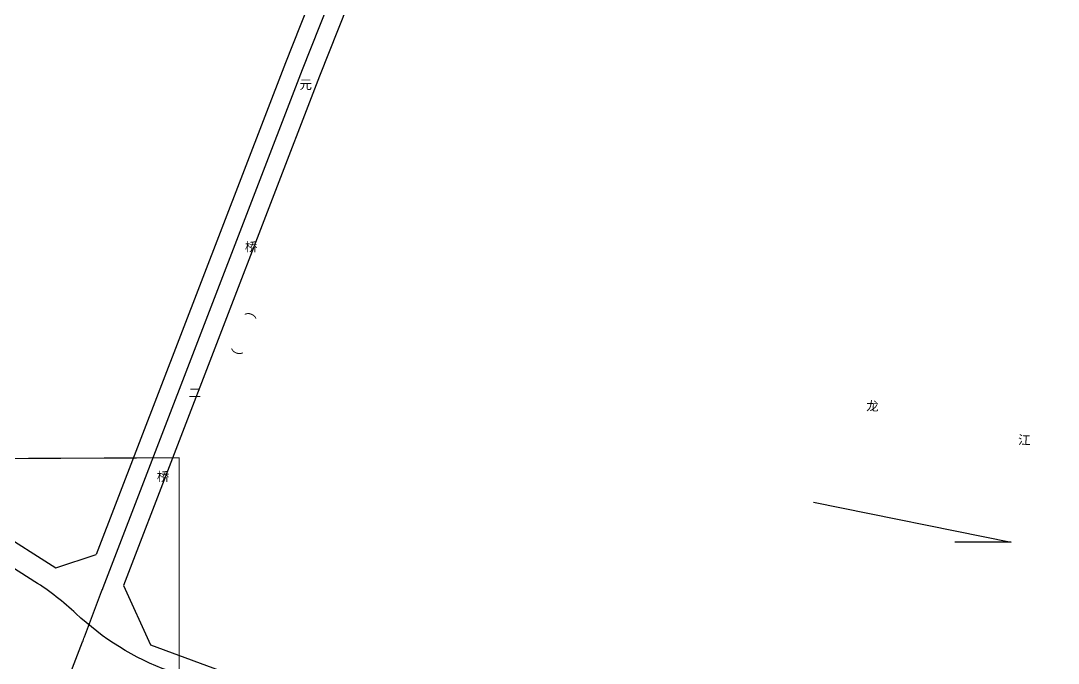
# Model space of a CAD drawing. Extents: x 529262 to 576451, y 2694391 to 2717535.
# Drawn here: x 563639.7 to 564092.9, y 2710987.6 to 2711268.4 of the extents above; entities that cross this region are included whole.
import ezdxf
from ezdxf.enums import TextEntityAlignment as Align
from ezdxf.xclip import XClip

# ---------------------------------------------------------------- set-up
doc = ezdxf.new("R2010")
doc.units = 0
doc.header["$XCLIPFRAME"] = 0
for name, color, linetype in [('PP-COM', 7, 'Continuous'), ('RD-中线', 40, 'Continuous'), ('RD-红线', 7, 'Continuous'), ('RD-路名', 7, 'Continuous')]:
    doc.layers.add(name, color=color, linetype=linetype)
doc.styles.add('黑体', font='simhei.ttf')

# ---------------------------------------------------------------- blocks, each defined once
blk = doc.blocks.new('A$C19FD0107')
at = {"layer": 'RD-中线', "color": 8, "linetype": 'Continuous'}
blk.add_lwpolyline([(-6424.8, 16508.78), (-6620.75, 16505.68, -0.003351), (-6627.45, 16505.62), (-6684.65, 16505.48, -0.037492), (-6707.06, 16507.11), (-6911.72, 16537.51, 0.005793), (-6923.17, 16539.07), (-7079.01, 16558.54, 0.02296), (-7088.16, 16559.26), (-7110.5, 16559.99, 0.014678), (-7122.24, 16560.02), (-7165.85, 16558.88, -0.054354), (-7198.26, 16561.55), (-7204.64, 16562.79, -0.040941), (-7228.26, 16569.39), (-7293.69, 16593.62, -0.100519), (-7334.28, 16618.79), (-7334.11, 16618.63, 0.047686), (-7352.15, 16632.63), (-7374.57, 16646.83, 0.049953)], format="xyb", dxfattribs=at)
at = {"layer": 'RD-中线', "color": 8, "linetype": 'Continuous', "flags": 128}
blk.add_lwpolyline([(-7393.3, 16445.91), (-7331.33, 16606.32, 0.001946), (-7330.5, 16608.5), (-7322.99, 16628.38, -0.001527), (-7322.34, 16630.1), (-7235.29, 16856.55), (-7172.96, 17013.59, -0.014267), (-7166.2, 17029.31), (-7165.18, 17031.49)], format="xyb", dxfattribs=at)
at = {"layer": 'RD-红线', "color": 8}
blk.add_lwpolyline([(-8989.82, 17133.76), (-8913.52, 17116.04, -0.012006), (-8909.34, 17114.96), (-8644.03, 17039.75, 0.01104), (-8631.63, 17036.54), (-8374.76, 16973.49), (-7962.78, 16878.36), (-7889.49, 16857.62, -0.022488), (-7863.05, 16848.83), (-7789.53, 16820.02, 0.001675), (-7788.34, 16819.56), (-7438.75, 16686.39, 0.000863), (-7406.63, 16674.05, -0.049953), (-7369.21, 16655.28), (-7343, 16638.67)], format="xyb", dxfattribs=at)
at = {"layer": 'RD-红线', "color": 8, "linetype": 'Continuous'}
for points in [[(-7174.94, 16986.91), (-7227.83, 16853.63), (-7313.4, 16631.05)], [(-7203.65, 16957.95), (-7242.74, 16859.46), (-7325.37, 16644.5)]]:
    blk.add_lwpolyline(points, dxfattribs=at)
for points in [[(-7343, 16638.67), (-7325.37, 16644.5, 0.473395)], [(-7313.4, 16631.05), (-7301.68, 16605.11, 0.417843)], [(-7301.68, 16605.11), (-7225.48, 16576.9, 0.040941), (-7203.12, 16570.64), (-7196.74, 16569.41, 0.054354), (-7166.06, 16566.88), (-7122.45, 16568.02, -0.014678), (-7110.24, 16567.98), (-7087.9, 16567.26, -0.02296), (-7078.02, 16566.48), (-6922.18, 16547.01, -0.005793), (-6910.54, 16545.42), (-6705.88, 16515.02, 0.037492), (-6684.67, 16513.48), (-6627.47, 16513.62, 0.003351), (-6620.88, 16513.68), (-6424.92, 16516.78)]]:
    blk.add_lwpolyline(points, format="xyb", dxfattribs=at)

msp = doc.modelspace()

# ---------------------------------------------------------------- linework, layer by layer
at = {"const_width": 0.5}
msp.add_lwpolyline([(563084.122, 2711138.263), (562931.285, 2711138.054), (562931.608, 2710566.673), (563463.398, 2710566.758), (563463.263, 2710638.911), (563709.007, 2710638.866), (563708.877, 2711077.419), (563083.998, 2711074.669), (563084.122, 2711138.263)], dxfattribs=at)
at = {"layer": 'RD-路名', "color": 7, "linetype": 'Continuous'}
msp.add_lwpolyline([(563985.906, 2711058.051), (564072.312, 2711040.513), (564047.75, 2711040.513)], dxfattribs=at)

# ---------------------------------------------------------------- block references
at = {"layer": 'PP-COM'}
ref = msp.add_blockref('A$C19FD0107', (570997.993, 2694390.603), dxfattribs=at)
XClip(ref).set_block_clipping_path([(-9366.4383134884, 14428.6043910822), (-3328.4480743363, 17452.7484863754)])

# ---------------------------------------------------------------- texts
at = {"layer": 'RD-路名', "color": 7, "linetype": 'Continuous', "style": '黑体'}
for s, p in [('元', (563764.16, 2711240.392)), ('桥', (563740.311, 2711169.641)), ('二', (563715.712, 2711105.793)), ('桥', (563701.865, 2711069.293))]:
    msp.add_text(s, height=4, dxfattribs=at).set_placement(p, align=Align.MIDDLE)
for s, p in [('龙', (564011.742, 2711100.11)), ('江', (564078.09, 2711085.24))]:
    msp.add_text(s, height=4, rotation=357.82609, dxfattribs=at).set_placement(p, align=Align.MIDDLE)
at = {"layer": 'RD-路名', "color": 7, "linetype": 'Continuous', "insert": (563744.337, 2711143.98), "char_height": 4, "attachment_point": 1, "rotation": 248.85155, "style": '黑体'}
msp.add_mtext_dynamic_manual_height_columns('\\pi-12,l16,t16;(^I  )', width=312.81606, gutter_width=357.193, heights=[0], dxfattribs=at)

doc.saveas('drawing.dxf')
